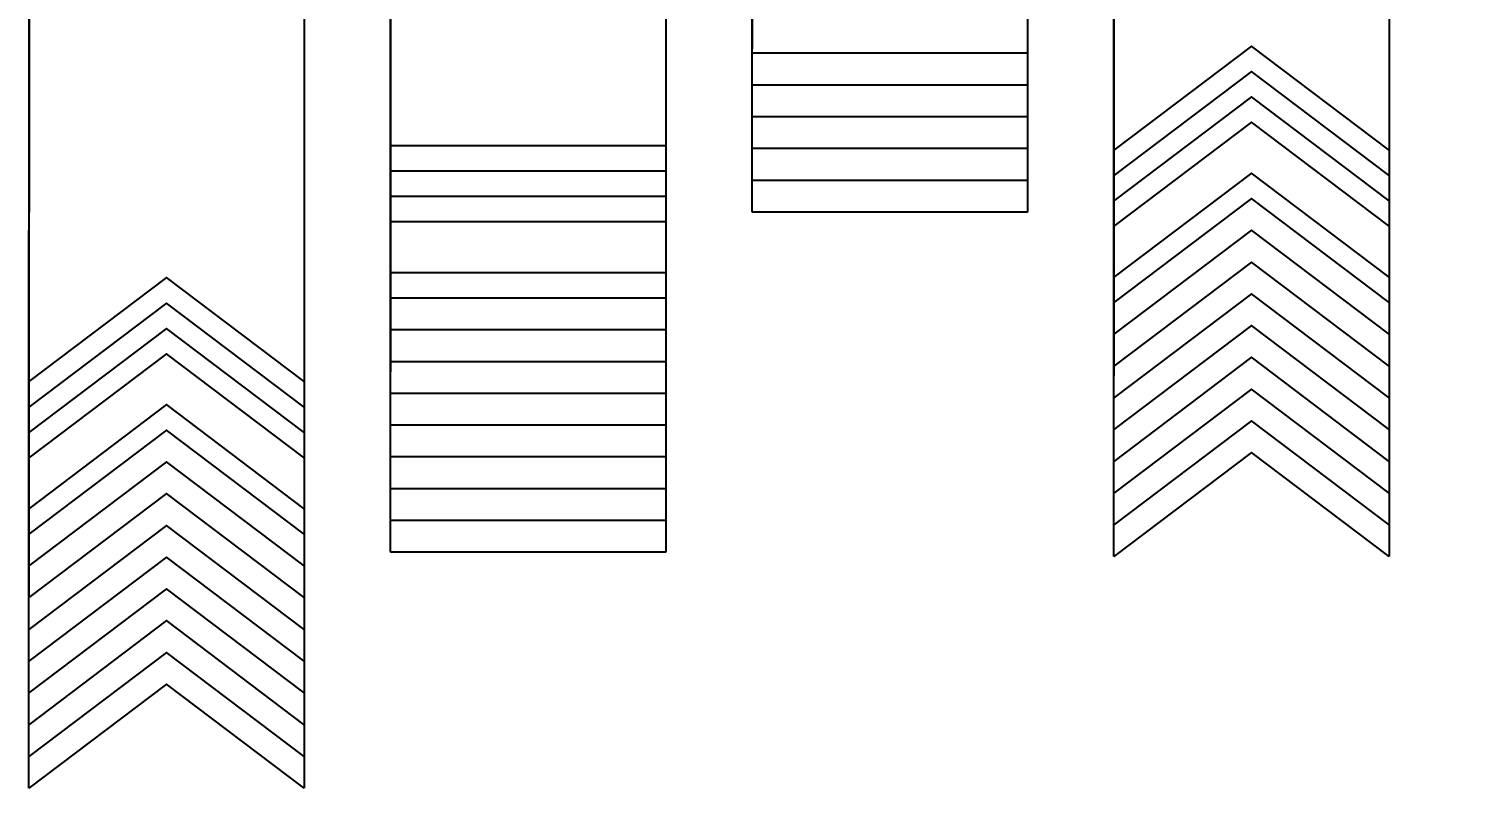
# Model space of a CAD drawing. Extents: x -2.3 to 71.7, y -13.3 to 27.1.
# Drawn here: x 48.11 to 56.44, y -13.26 to -8.86 of the extents above; entities that cross this region are included whole.
import ezdxf

# ---------------------------------------------------------------- set-up
doc = ezdxf.new("R2010")
doc.units = 0

# ---------------------------------------------------------------- blocks, each defined once
blk = doc.blocks.new('GMX1406S18FVCO_42')
at = {"layer": '1'}
for points in [[(48.1115, -10.9059), (48.1308, 6.6054)], [(49.7049, 6.606), (49.7049, -10.9059)], [(49.7049, -10.9059), (48.9084, -10.3038), (48.1115, -10.9059)]]:
    blk.add_lwpolyline(points, dxfattribs=at)
blk = doc.blocks.new('GMX1406S18FVCO_44')
at = {"layer": '1'}
for points in [[(48.1115, -11.053), (48.1308, 6.7525)], [(49.7049, 6.753), (49.7049, -11.0529)], [(49.7049, -11.0529), (48.9084, -10.4509), (48.1115, -11.053)]]:
    blk.add_lwpolyline(points, dxfattribs=at)
blk = doc.blocks.new('GMX1406S18FVCO_46')
at = {"layer": '1'}
for points in [[(48.1115, -11.2), (48.1308, 6.8995)], [(49.7049, 6.9001), (49.7049, -11.2)], [(49.7049, -11.2), (48.9084, -10.5979), (48.1115, -11.2)]]:
    blk.add_lwpolyline(points, dxfattribs=at)
blk = doc.blocks.new('GMX1406S18FVCO_48')
at = {"layer": '1'}
for points in [[(48.1115, -11.3471), (48.1308, 7.0466)], [(49.7049, 7.0471), (49.7049, -11.347)], [(49.7049, -11.347), (48.9084, -10.745), (48.1115, -11.3471)]]:
    blk.add_lwpolyline(points, dxfattribs=at)
blk = doc.blocks.new('GMX1406S18FVCO_52')
at = {"layer": '1'}
for points in [[(48.1115, -11.6412), (48.1308, 7.3407)], [(49.7049, 7.3412), (49.7049, -11.6411)], [(49.7049, -11.6411), (48.9084, -11.0391), (48.1115, -11.6412)]]:
    blk.add_lwpolyline(points, dxfattribs=at)
blk = doc.blocks.new('GMX1406S18FVCO_54')
at = {"layer": '1'}
for points in [[(48.1115, -11.7882), (48.1308, 7.4877)], [(49.7049, 7.4883), (49.7049, -11.7882)], [(49.7049, -11.7882), (48.9084, -11.1861), (48.1115, -11.7882)]]:
    blk.add_lwpolyline(points, dxfattribs=at)
blk = doc.blocks.new('GMX1406S18FVCO_56')
at = {"layer": '1'}
for points in [[(48.1115, -11.9721), (48.1308, 7.6716)], [(49.7049, 7.6721), (49.7049, -11.972)], [(49.7049, -11.972), (48.9084, -11.37), (48.1115, -11.9721)]]:
    blk.add_lwpolyline(points, dxfattribs=at)
blk = doc.blocks.new('GMX1406S18FVCO_58')
at = {"layer": '1'}
for points in [[(48.1115, -12.1559), (48.1308, 7.8554)], [(49.7049, 7.856), (49.7049, -12.1559)], [(49.7049, -12.1559), (48.9084, -11.5538), (48.1115, -12.1559)]]:
    blk.add_lwpolyline(points, dxfattribs=at)
blk = doc.blocks.new('GMX1406S18FVCO_60')
at = {"layer": '1'}
for points in [[(48.1115, -12.3398), (48.1308, 8.0393)], [(49.7049, 8.0398), (49.7049, -12.3397)], [(49.7049, -12.3397), (48.9084, -11.7377), (48.1115, -12.3398)]]:
    blk.add_lwpolyline(points, dxfattribs=at)
blk = doc.blocks.new('GMX1406S18FVCO_62')
at = {"layer": '1'}
for points in [[(48.1115, -12.5236), (48.1308, 8.2231)], [(49.7049, 8.2236), (49.7049, -12.5235)], [(49.7049, -12.5235), (48.9084, -11.9215), (48.1115, -12.5236)]]:
    blk.add_lwpolyline(points, dxfattribs=at)
blk = doc.blocks.new('GMX1406S18FVCO_64')
at = {"layer": '1'}
for points in [[(48.1115, -12.7075), (48.1308, 8.407)], [(49.7049, 8.4075), (49.7049, -12.7074)], [(49.7049, -12.7074), (48.9084, -12.1054), (48.1115, -12.7075)]]:
    blk.add_lwpolyline(points, dxfattribs=at)
blk = doc.blocks.new('GMX1406S18FVCO_66')
at = {"layer": '1'}
for points in [[(48.1115, -12.8914), (48.1308, 8.5908)], [(49.7049, 8.5913), (49.7049, -12.8913)], [(49.7049, -12.8913), (48.9084, -12.2893), (48.1115, -12.8914)]]:
    blk.add_lwpolyline(points, dxfattribs=at)
blk = doc.blocks.new('GMX1406S18FVCO_68')
at = {"layer": '1'}
for points in [[(48.1115, -13.0752), (48.1308, 8.7747)], [(49.7049, 8.7752), (49.7049, -13.0751)], [(49.7049, -13.0751), (48.9084, -12.4731), (48.1115, -13.0752)]]:
    blk.add_lwpolyline(points, dxfattribs=at)
blk = doc.blocks.new('GMX1406S18FVCO_70')
at = {"layer": '1'}
for points in [[(48.1115, -13.2591), (48.1308, 8.9585)], [(49.7049, 8.959), (49.7049, -13.259)], [(49.7049, -13.259), (48.9084, -12.657), (48.1115, -13.2591)]]:
    blk.add_lwpolyline(points, dxfattribs=at)
blk = doc.blocks.new('GMX1406S18SFCO_42')
at = {"layer": '1'}
for points in [[(50.2049, -9.5405), (50.2239, 6.6059)], [(51.7982, 6.6059), (51.7982, -9.5405)], [(51.7982, -9.5405), (51.0016, -9.5405), (50.2049, -9.5405)]]:
    blk.add_lwpolyline(points, dxfattribs=at)
blk = doc.blocks.new('GMX1406S18SFCO_44')
at = {"layer": '1'}
for points in [[(50.2049, -9.6876), (50.2239, 6.7529)], [(51.7982, 6.7529), (51.7982, -9.6876)], [(51.7982, -9.6876), (51.0016, -9.6876), (50.2049, -9.6876)]]:
    blk.add_lwpolyline(points, dxfattribs=at)
blk = doc.blocks.new('GMX1406S18SFCO_46')
at = {"layer": '1'}
for points in [[(50.2049, -9.8346), (50.2239, 6.9)], [(51.7982, 6.9), (51.7982, -9.8346)], [(51.7982, -9.8346), (51.0016, -9.8346), (50.2049, -9.8346)]]:
    blk.add_lwpolyline(points, dxfattribs=at)
blk = doc.blocks.new('GMX1406S18SFCO_48')
at = {"layer": '1'}
for points in [[(50.2049, -9.9817), (50.2239, 7.047)], [(51.7982, 7.047), (51.7982, -9.9817)], [(51.7982, -9.9817), (51.0016, -9.9817), (50.2049, -9.9817)]]:
    blk.add_lwpolyline(points, dxfattribs=at)
blk = doc.blocks.new('GMX1406S18SFCO_52')
at = {"layer": '1'}
for points in [[(50.2049, -10.2758), (50.2239, 7.3411)], [(51.7982, 7.3411), (51.7982, -10.2758)], [(51.7982, -10.2758), (51.0016, -10.2758), (50.2049, -10.2758)]]:
    blk.add_lwpolyline(points, dxfattribs=at)
blk = doc.blocks.new('GMX1406S18SFCO_54')
at = {"layer": '1'}
for points in [[(50.2049, -10.4228), (50.2239, 7.4882)], [(51.7982, 7.4882), (51.7982, -10.4228)], [(51.7982, -10.4228), (51.0016, -10.4228), (50.2049, -10.4228)]]:
    blk.add_lwpolyline(points, dxfattribs=at)
blk = doc.blocks.new('GMX1406S18SFCO_56')
at = {"layer": '1'}
for points in [[(50.2049, -10.6067), (50.2239, 7.672)], [(51.7982, 7.672), (51.7982, -10.6067)], [(51.7982, -10.6067), (51.0016, -10.6067), (50.2049, -10.6067)]]:
    blk.add_lwpolyline(points, dxfattribs=at)
blk = doc.blocks.new('GMX1406S18SFCO_58')
at = {"layer": '1'}
for points in [[(50.2049, -10.7905), (50.2239, 7.8559)], [(51.7982, 7.8559), (51.7982, -10.7905)], [(51.7982, -10.7905), (51.0016, -10.7905), (50.2049, -10.7905)]]:
    blk.add_lwpolyline(points, dxfattribs=at)
blk = doc.blocks.new('GMX1406S18SFCO_60')
at = {"layer": '1'}
for points in [[(50.2049, -10.9744), (50.2239, 8.0397)], [(51.7982, 8.0397), (51.7982, -10.9744)], [(51.7982, -10.9744), (51.0016, -10.9744), (50.2049, -10.9744)]]:
    blk.add_lwpolyline(points, dxfattribs=at)
blk = doc.blocks.new('GMX1406S18SFCO_62')
at = {"layer": '1'}
for points in [[(50.2049, -11.1582), (50.2239, 8.2236)], [(51.7982, 8.2236), (51.7982, -11.1582)], [(51.7982, -11.1582), (51.0016, -11.1582), (50.2049, -11.1582)]]:
    blk.add_lwpolyline(points, dxfattribs=at)
blk = doc.blocks.new('GMX1406S18SFCO_64')
at = {"layer": '1'}
for points in [[(50.2049, -11.342), (50.2239, 8.4074)], [(51.7982, 8.4074), (51.7982, -11.342)], [(51.7982, -11.342), (51.0016, -11.342), (50.2049, -11.342)]]:
    blk.add_lwpolyline(points, dxfattribs=at)
blk = doc.blocks.new('GMX1406S18SFCO_66')
at = {"layer": '1'}
for points in [[(50.2049, -11.5259), (50.2239, 8.5913)], [(51.7982, 8.5913), (51.7982, -11.5259)], [(51.7982, -11.5259), (51.0016, -11.5259), (50.2049, -11.5259)]]:
    blk.add_lwpolyline(points, dxfattribs=at)
blk = doc.blocks.new('GMX1406S18SFCO_68')
at = {"layer": '1'}
for points in [[(50.2049, -11.7097), (50.2239, 8.7751)], [(51.7982, 8.7751), (51.7982, -11.7097)], [(51.7982, -11.7097), (51.0016, -11.7097), (50.2049, -11.7097)]]:
    blk.add_lwpolyline(points, dxfattribs=at)
blk = doc.blocks.new('GMX1406S18SFCO_70')
at = {"layer": '1'}
for points in [[(50.2049, -11.8936), (50.2239, 8.959)], [(51.7982, 8.959), (51.7982, -11.8936)], [(51.7982, -11.8936), (51.0016, -11.8936), (50.2049, -11.8936)]]:
    blk.add_lwpolyline(points, dxfattribs=at)
blk = doc.blocks.new('GMX1406S18CO_60')
at = {"layer": '1'}
for points in [[(52.2983, -9.0057), (52.3172, 8.0398)], [(53.8915, 8.0398), (53.8915, -9.0057)], [(53.8915, -9.0057), (53.0949, -9.0057), (52.2983, -9.0057)]]:
    blk.add_lwpolyline(points, dxfattribs=at)
blk = doc.blocks.new('GMX1406S18CO_62')
at = {"layer": '1'}
for points in [[(52.2983, -9.1896), (52.3172, 8.2236)], [(53.8915, 8.2236), (53.8915, -9.1896)], [(53.8915, -9.1896), (53.0949, -9.1896), (52.2983, -9.1896)]]:
    blk.add_lwpolyline(points, dxfattribs=at)
blk = doc.blocks.new('GMX1406S18CO_64')
at = {"layer": '1'}
for points in [[(52.2983, -9.3734), (52.3172, 8.4075)], [(53.8915, 8.4075), (53.8915, -9.3734)], [(53.8915, -9.3734), (53.0949, -9.3734), (52.2983, -9.3734)]]:
    blk.add_lwpolyline(points, dxfattribs=at)
blk = doc.blocks.new('GMX1406S18CO_66')
at = {"layer": '1'}
for points in [[(52.2983, -9.5573), (52.3172, 8.5913)], [(53.8915, 8.5913), (53.8915, -9.5573)], [(53.8915, -9.5573), (53.0949, -9.5573), (52.2983, -9.5573)]]:
    blk.add_lwpolyline(points, dxfattribs=at)
blk = doc.blocks.new('GMX1406S18CO_68')
at = {"layer": '1'}
for points in [[(52.2983, -9.7411), (52.3172, 8.7752)], [(53.8915, 8.7752), (53.8915, -9.7411)], [(53.8915, -9.7411), (53.0949, -9.7411), (52.2983, -9.7411)]]:
    blk.add_lwpolyline(points, dxfattribs=at)
blk = doc.blocks.new('GMX1406S18CO_70')
at = {"layer": '1'}
for points in [[(52.2983, -9.925), (52.3172, 8.959)], [(53.8915, 8.959), (53.8915, -9.925)], [(53.8915, -9.925), (53.0949, -9.925), (52.2983, -9.925)]]:
    blk.add_lwpolyline(points, dxfattribs=at)
blk = doc.blocks.new('GMX1406S18VCO_42')
at = {"layer": '1'}
for points in [[(54.3915, -9.5658), (54.4109, 6.6054)], [(55.9849, 6.6059), (55.9849, -9.5657)], [(55.9849, -9.5657), (55.1883, -8.9637), (54.3915, -9.5658)]]:
    blk.add_lwpolyline(points, dxfattribs=at)
blk = doc.blocks.new('GMX1406S18VCO_44')
at = {"layer": '1'}
for points in [[(54.3915, -9.7128), (54.4109, 6.7524)], [(55.9849, 6.753), (55.9849, -9.7127)], [(55.9849, -9.7127), (55.1883, -9.1107), (54.3915, -9.7128)]]:
    blk.add_lwpolyline(points, dxfattribs=at)
blk = doc.blocks.new('GMX1406S18VCO_46')
at = {"layer": '1'}
for points in [[(54.3915, -9.8599), (54.4109, 6.8995)], [(55.9849, 6.9), (55.9849, -9.8598)], [(55.9849, -9.8598), (55.1883, -9.2578), (54.3915, -9.8599)]]:
    blk.add_lwpolyline(points, dxfattribs=at)
blk = doc.blocks.new('GMX1406S18VCO_48')
at = {"layer": '1'}
for points in [[(54.3915, -10.0069), (54.4109, 7.0465)], [(55.9849, 7.0471), (55.9849, -10.0068)], [(55.9849, -10.0068), (55.1883, -9.4048), (54.3915, -10.0069)]]:
    blk.add_lwpolyline(points, dxfattribs=at)
blk = doc.blocks.new('GMX1406S18VCO_52')
at = {"layer": '1'}
for points in [[(54.3915, -10.301), (54.4109, 7.3406)], [(55.9849, 7.3412), (55.9849, -10.3009)], [(55.9849, -10.3009), (55.1883, -9.6989), (54.3915, -10.301)]]:
    blk.add_lwpolyline(points, dxfattribs=at)
blk = doc.blocks.new('GMX1406S18VCO_54')
at = {"layer": '1'}
for points in [[(54.3915, -10.4481), (54.4109, 7.4877)], [(55.9849, 7.4882), (55.9849, -10.448)], [(55.9849, -10.448), (55.1883, -9.846), (54.3915, -10.4481)]]:
    blk.add_lwpolyline(points, dxfattribs=at)
blk = doc.blocks.new('GMX1406S18VCO_56')
at = {"layer": '1'}
for points in [[(54.3915, -10.6319), (54.4109, 7.6715)], [(55.9849, 7.6721), (55.9849, -10.6318)], [(55.9849, -10.6318), (55.1883, -10.0298), (54.3915, -10.6319)]]:
    blk.add_lwpolyline(points, dxfattribs=at)
blk = doc.blocks.new('GMX1406S18VCO_58')
at = {"layer": '1'}
for points in [[(54.3915, -10.8158), (54.4109, 7.8554)], [(55.9849, 7.8559), (55.9849, -10.8157)], [(55.9849, -10.8157), (55.1883, -10.2137), (54.3915, -10.8158)]]:
    blk.add_lwpolyline(points, dxfattribs=at)
blk = doc.blocks.new('GMX1406S18VCO_60')
at = {"layer": '1'}
for points in [[(54.3915, -10.9996), (54.4109, 8.0392)], [(55.9849, 8.0398), (55.9849, -10.9995)], [(55.9849, -10.9995), (55.1883, -10.3975), (54.3915, -10.9996)]]:
    blk.add_lwpolyline(points, dxfattribs=at)
blk = doc.blocks.new('GMX1406S18VCO_62')
at = {"layer": '1'}
for points in [[(54.3915, -11.1834), (54.4109, 8.2231)], [(55.9849, 8.2236), (55.9849, -11.1834)], [(55.9849, -11.1834), (55.1883, -10.5813), (54.3915, -11.1834)]]:
    blk.add_lwpolyline(points, dxfattribs=at)
blk = doc.blocks.new('GMX1406S18VCO_64')
at = {"layer": '1'}
for points in [[(54.3915, -11.3673), (54.4109, 8.4069)], [(55.9849, 8.4075), (55.9849, -11.3672)], [(55.9849, -11.3672), (55.1883, -10.7652), (54.3915, -11.3673)]]:
    blk.add_lwpolyline(points, dxfattribs=at)
blk = doc.blocks.new('GMX1406S18VCO_66')
at = {"layer": '1'}
for points in [[(54.3915, -11.5511), (54.4109, 8.5908)], [(55.9849, 8.5913), (55.9849, -11.5511)], [(55.9849, -11.5511), (55.1883, -10.949), (54.3915, -11.5511)]]:
    blk.add_lwpolyline(points, dxfattribs=at)
blk = doc.blocks.new('GMX1406S18VCO_68')
at = {"layer": '1'}
for points in [[(54.3915, -11.735), (54.4109, 8.7746)], [(55.9849, 8.7752), (55.9849, -11.7349)], [(55.9849, -11.7349), (55.1883, -11.1329), (54.3915, -11.735)]]:
    blk.add_lwpolyline(points, dxfattribs=at)
blk = doc.blocks.new('GMX1406S18VCO_70')
at = {"layer": '1'}
for points in [[(54.3915, -11.9188), (54.4109, 8.9584)], [(55.9849, 8.959), (55.9849, -11.9188)], [(55.9849, -11.9188), (55.1883, -11.3167), (54.3915, -11.9188)]]:
    blk.add_lwpolyline(points, dxfattribs=at)

msp = doc.modelspace()

# ---------------------------------------------------------------- block references
at = {"layer": '1'}
for name in ['GMX1406S18FVCO_70', 'GMX1406S18SFCO_70', 'GMX1406S18CO_70', 'GMX1406S18VCO_70', 'GMX1406S18FVCO_68', 'GMX1406S18SFCO_68', 'GMX1406S18CO_68', 'GMX1406S18VCO_68', 'GMX1406S18FVCO_66', 'GMX1406S18SFCO_66', 'GMX1406S18CO_66', 'GMX1406S18VCO_66', 'GMX1406S18FVCO_64', 'GMX1406S18SFCO_64', 'GMX1406S18CO_64', 'GMX1406S18VCO_64', 'GMX1406S18FVCO_62', 'GMX1406S18SFCO_62', 'GMX1406S18CO_62', 'GMX1406S18VCO_62', 'GMX1406S18FVCO_60', 'GMX1406S18SFCO_60', 'GMX1406S18CO_60', 'GMX1406S18VCO_60', 'GMX1406S18FVCO_58', 'GMX1406S18SFCO_58', 'GMX1406S18VCO_58', 'GMX1406S18FVCO_56', 'GMX1406S18SFCO_56', 'GMX1406S18VCO_56', 'GMX1406S18FVCO_54', 'GMX1406S18SFCO_54', 'GMX1406S18VCO_54', 'GMX1406S18FVCO_52', 'GMX1406S18SFCO_52', 'GMX1406S18VCO_52', 'GMX1406S18FVCO_48', 'GMX1406S18SFCO_48', 'GMX1406S18VCO_48', 'GMX1406S18FVCO_46', 'GMX1406S18SFCO_46', 'GMX1406S18VCO_46', 'GMX1406S18FVCO_44', 'GMX1406S18SFCO_44', 'GMX1406S18VCO_44', 'GMX1406S18FVCO_42', 'GMX1406S18SFCO_42', 'GMX1406S18VCO_42']:
    msp.add_blockref(name, (0, 0), dxfattribs=at)

doc.saveas('drawing.dxf')
